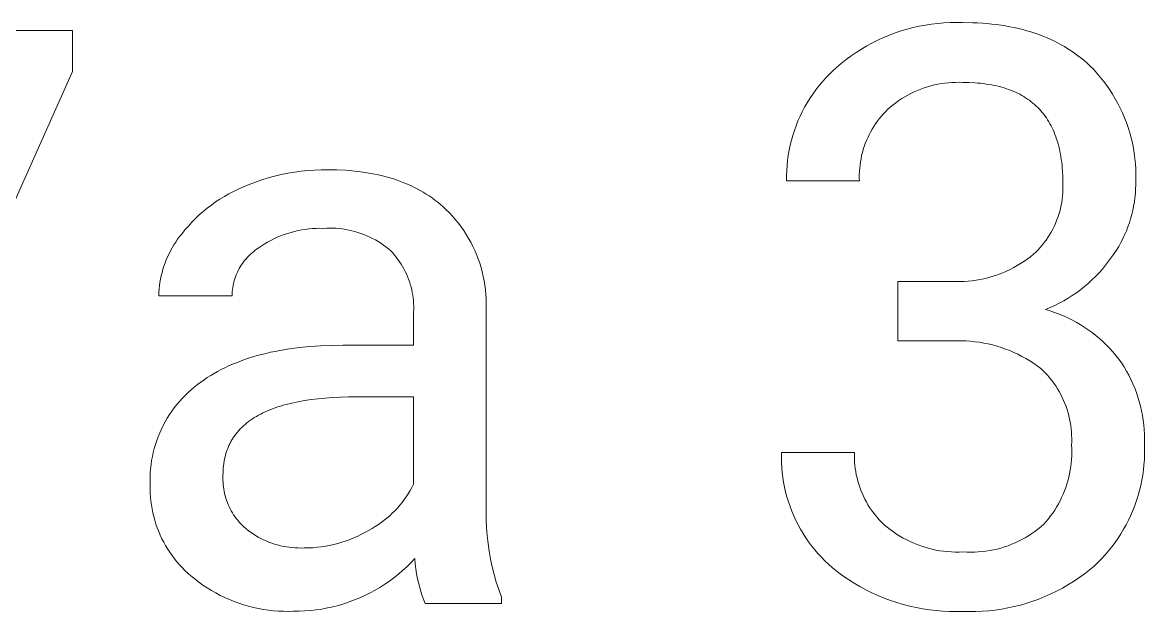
# Model space of a CAD drawing. Header units: millimetres. Extents: x 0 to 4468, y 0 to 3122.
# Drawn here: x 3385.7 to 3468.7, y 352.5 to 396 of the extents above; entities that cross this region are included whole.
import ezdxf

# ---------------------------------------------------------------- set-up
doc = ezdxf.new("R2010")
doc.units = ezdxf.units.MM
doc.header["$MEASUREMENT"] = 0
doc.layers.add('Domyślny', color=7, linetype='Continuous', true_color=0x000000)

msp = doc.modelspace()

# ---------------------------------------------------------------- linework, layer by layer
at = {"layer": 'Domyślny', "color": 18, "lineweight": 15, "true_color": 0x000000}
for p, q in [((3451.564, 395.621), (3452.014, 395.722)), ((3452.014, 395.722), (3452.467, 395.807)), ((3452.467, 395.807), (3452.923, 395.877)), ((3452.923, 395.877), (3453.381, 395.931)), ((3453.381, 395.931), (3453.84, 395.969)), ((3453.84, 395.969), (3454.301, 395.991)), ((3454.301, 395.991), (3454.762, 395.997)), ((3454.762, 395.997), (3455.223, 395.987)), ((3455.223, 395.987), (3455.963, 395.975)), ((3455.963, 395.975), (3456.326, 395.959)), ((3456.326, 395.959), (3456.683, 395.938)), ((3456.683, 395.938), (3457.035, 395.91)), ((3457.035, 395.91), (3457.382, 395.877)), ((3457.382, 395.877), (3457.724, 395.837)), ((3457.724, 395.837), (3458.06, 395.791)), ((3458.06, 395.791), (3458.392, 395.739)), ((3458.392, 395.739), (3458.719, 395.68)), ((3360.805, 395.405), (3389.403, 395.405)), ((3389.403, 395.405), (3389.403, 392.385)), ((3448.962, 394.696), (3449.381, 394.887)), ((3449.381, 394.887), (3449.807, 395.064)), ((3449.807, 395.064), (3450.239, 395.226)), ((3450.239, 395.226), (3450.676, 395.373)), ((3450.676, 395.373), (3451.118, 395.505)), ((3451.118, 395.505), (3451.564, 395.621)), ((3458.719, 395.68), (3459.04, 395.616)), ((3459.04, 395.616), (3459.356, 395.545)), ((3459.356, 395.545), (3459.667, 395.468)), ((3459.667, 395.468), (3459.973, 395.385)), ((3459.973, 395.385), (3460.274, 395.296)), ((3460.274, 395.296), (3460.57, 395.2)), ((3460.57, 395.2), (3460.861, 395.098)), ((3460.861, 395.098), (3461.147, 394.99)), ((3461.147, 394.99), (3461.427, 394.876)), ((3447.747, 394.036), (3448.144, 394.27)), ((3448.144, 394.27), (3448.549, 394.49)), ((3448.549, 394.49), (3448.962, 394.696)), ((3461.427, 394.876), (3461.703, 394.755)), ((3461.703, 394.755), (3461.973, 394.629)), ((3461.973, 394.629), (3462.238, 394.496)), ((3462.238, 394.496), (3462.498, 394.356)), ((3462.498, 394.356), (3462.754, 394.21)), ((3462.754, 394.21), (3463.004, 394.058)), ((3463.004, 394.058), (3463.248, 393.9)), ((3446.245, 392.968), (3446.606, 393.254)), ((3446.606, 393.254), (3446.977, 393.528)), ((3446.977, 393.528), (3447.358, 393.788)), ((3447.358, 393.788), (3447.747, 394.036)), ((3463.248, 393.9), (3463.488, 393.736)), ((3463.488, 393.736), (3463.723, 393.565)), ((3463.723, 393.565), (3463.953, 393.387)), ((3463.953, 393.387), (3464.178, 393.204)), ((3445.344, 392.152), (3445.614, 392.415)), ((3445.614, 392.415), (3445.894, 392.669)), ((3445.894, 392.669), (3446.245, 392.968)), ((3464.178, 393.204), (3464.397, 393.014)), ((3464.397, 393.014), (3464.612, 392.818)), ((3464.612, 392.818), (3464.884, 392.54)), ((3464.884, 392.54), (3465.147, 392.253)), ((3389.403, 392.385), (3371.875, 353.088)), ((3444.59, 391.308), (3444.831, 391.598)), ((3444.831, 391.598), (3445.083, 391.879)), ((3445.083, 391.879), (3445.344, 392.152)), ((3454.697, 391.575), (3454.434, 391.566)), ((3454.96, 391.576), (3454.697, 391.575)), ((3455.223, 391.568), (3454.96, 391.576)), ((3455.679, 391.561), (3455.223, 391.568)), ((3465.147, 392.253), (3465.401, 391.957)), ((3465.401, 391.957), (3465.644, 391.653)), ((3465.644, 391.653), (3465.876, 391.341)), ((3444.138, 390.703), (3444.358, 391.01)), ((3444.358, 391.01), (3444.59, 391.308)), ((3451.403, 390.762), (3451.17, 390.64)), ((3451.64, 390.876), (3451.403, 390.762)), ((3451.881, 390.981), (3451.64, 390.876)), ((3452.126, 391.079), (3451.881, 390.981)), ((3452.373, 391.168), (3452.126, 391.079)), ((3452.624, 391.248), (3452.373, 391.168)), ((3452.877, 391.32), (3452.624, 391.248)), ((3453.132, 391.383), (3452.877, 391.32)), ((3453.39, 391.437), (3453.132, 391.383)), ((3453.649, 391.483), (3453.39, 391.437)), ((3453.91, 391.519), (3453.649, 391.483)), ((3454.171, 391.547), (3453.91, 391.519)), ((3454.434, 391.566), (3454.171, 391.547)), ((3456.12, 391.539), (3455.679, 391.561)), ((3456.336, 391.523), (3456.12, 391.539)), ((3456.547, 391.503), (3456.336, 391.523)), ((3456.755, 391.479), (3456.547, 391.503)), ((3456.96, 391.452), (3456.755, 391.479)), ((3457.16, 391.421), (3456.96, 391.452)), ((3457.358, 391.387), (3457.16, 391.421)), ((3457.551, 391.349), (3457.358, 391.387)), ((3457.741, 391.307), (3457.551, 391.349)), ((3457.927, 391.262), (3457.741, 391.307)), ((3458.11, 391.213), (3457.927, 391.262)), ((3458.289, 391.16), (3458.11, 391.213)), ((3458.465, 391.104), (3458.289, 391.16)), ((3458.637, 391.044), (3458.465, 391.104)), ((3458.805, 390.981), (3458.637, 391.044)), ((3458.969, 390.914), (3458.805, 390.981)), ((3459.131, 390.843), (3458.969, 390.914)), ((3459.288, 390.769), (3459.131, 390.843)), ((3459.442, 390.691), (3459.288, 390.769)), ((3465.876, 391.341), (3466.098, 391.021)), ((3466.098, 391.021), (3466.309, 390.693)), ((3443.541, 389.742), (3443.729, 390.069)), ((3443.729, 390.069), (3443.928, 390.39)), ((3443.928, 390.39), (3444.138, 390.703)), ((3450.074, 389.915), (3449.871, 389.748)), ((3450.283, 390.074), (3450.074, 389.915)), ((3450.497, 390.227), (3450.283, 390.074)), ((3450.717, 390.372), (3450.497, 390.227)), ((3450.941, 390.51), (3450.717, 390.372)), ((3451.17, 390.64), (3450.941, 390.51)), ((3459.592, 390.609), (3459.442, 390.691)), ((3459.738, 390.524), (3459.592, 390.609)), ((3459.881, 390.435), (3459.738, 390.524)), ((3460.021, 390.343), (3459.881, 390.435)), ((3460.156, 390.247), (3460.021, 390.343)), ((3460.288, 390.147), (3460.156, 390.247)), ((3460.417, 390.044), (3460.288, 390.147)), ((3460.542, 389.937), (3460.417, 390.044)), ((3460.663, 389.826), (3460.542, 389.937)), ((3466.309, 390.693), (3466.509, 390.359)), ((3466.509, 390.359), (3466.697, 390.018)), ((3466.697, 390.018), (3466.873, 389.672)), ((3443.201, 389.068), (3443.365, 389.408)), ((3443.365, 389.408), (3443.541, 389.742)), ((3449.349, 389.237), (3449.196, 389.061)), ((3449.508, 389.408), (3449.349, 389.237)), ((3449.673, 389.574), (3449.508, 389.408)), ((3449.871, 389.748), (3449.673, 389.574)), ((3460.78, 389.712), (3460.663, 389.826)), ((3460.894, 389.594), (3460.78, 389.712)), ((3461.005, 389.472), (3460.894, 389.594)), ((3461.111, 389.347), (3461.005, 389.472)), ((3461.215, 389.218), (3461.111, 389.347)), ((3461.314, 389.085), (3461.215, 389.218)), ((3461.41, 388.949), (3461.314, 389.085)), ((3466.873, 389.672), (3467.038, 389.319)), ((3467.038, 389.319), (3467.191, 388.961)), ((3442.78, 388.017), (3442.908, 388.372)), ((3442.908, 388.372), (3443.049, 388.723)), ((3443.049, 388.723), (3443.201, 389.068)), ((3448.647, 388.307), (3448.525, 388.108)), ((3448.774, 388.502), (3448.647, 388.307)), ((3448.909, 388.693), (3448.774, 388.502)), ((3449.05, 388.88), (3448.909, 388.693)), ((3449.196, 389.061), (3449.05, 388.88)), ((3461.502, 388.809), (3461.41, 388.949)), ((3461.591, 388.666), (3461.502, 388.809)), ((3461.676, 388.519), (3461.591, 388.666)), ((3461.757, 388.368), (3461.676, 388.519)), ((3461.835, 388.214), (3461.757, 388.368)), ((3467.191, 388.961), (3467.331, 388.598)), ((3467.331, 388.598), (3467.459, 388.23)), ((3442.562, 387.295), (3442.665, 387.658)), ((3442.665, 387.658), (3442.78, 388.017)), ((3448.203, 387.486), (3448.11, 387.272)), ((3448.304, 387.697), (3448.203, 387.486)), ((3448.411, 387.904), (3448.304, 387.697)), ((3448.525, 388.108), (3448.411, 387.904)), ((3461.909, 388.056), (3461.835, 388.214)), ((3461.98, 387.894), (3461.909, 388.056)), ((3462.047, 387.729), (3461.98, 387.894)), ((3462.11, 387.56), (3462.047, 387.729)), ((3462.17, 387.387), (3462.11, 387.56)), ((3467.459, 388.23), (3467.575, 387.858)), ((3467.575, 387.858), (3467.678, 387.483)), ((3467.678, 387.483), (3467.768, 387.104)), ((3442.394, 386.559), (3442.472, 386.928)), ((3442.472, 386.928), (3442.562, 387.295)), ((3447.875, 386.613), (3447.811, 386.388)), ((3447.946, 386.835), (3447.875, 386.613)), ((3448.024, 387.055), (3447.946, 386.835)), ((3448.11, 387.272), (3448.024, 387.055)), ((3462.226, 387.211), (3462.17, 387.387)), ((3462.278, 387.031), (3462.226, 387.211)), ((3462.327, 386.847), (3462.278, 387.031)), ((3462.372, 386.66), (3462.327, 386.847)), ((3462.414, 386.469), (3462.372, 386.66)), ((3467.768, 387.104), (3467.845, 386.722)), ((3467.845, 386.722), (3467.909, 386.338)), ((3442.24, 385.438), (3442.278, 385.813)), ((3442.278, 385.813), (3442.33, 386.187)), ((3442.33, 386.187), (3442.394, 386.559)), ((3447.708, 385.933), (3447.667, 385.703)), ((3447.756, 386.161), (3447.708, 385.933)), ((3447.811, 386.388), (3447.756, 386.161)), ((3462.452, 386.275), (3462.414, 386.469)), ((3462.486, 386.076), (3462.452, 386.275)), ((3462.517, 385.875), (3462.486, 386.076)), ((3462.544, 385.669), (3462.517, 385.875)), ((3467.909, 386.338), (3467.96, 385.952)), ((3467.96, 385.952), (3467.999, 385.565)), ((3405.327, 384.861), (3405.816, 384.944)), ((3405.816, 384.944), (3406.308, 385.012)), ((3406.308, 385.012), (3406.802, 385.063)), ((3406.802, 385.063), (3407.298, 385.098)), ((3407.298, 385.098), (3407.794, 385.118)), ((3407.794, 385.118), (3408.291, 385.121)), ((3408.291, 385.121), (3408.962, 385.11)), ((3408.962, 385.11), (3409.615, 385.078)), ((3409.615, 385.078), (3409.935, 385.054)), ((3409.935, 385.054), (3410.249, 385.025)), ((3410.249, 385.025), (3410.56, 384.99)), ((3410.56, 384.99), (3410.865, 384.95)), ((3410.865, 384.95), (3411.166, 384.905)), ((3442.203, 384.684), (3442.215, 385.061)), ((3442.215, 385.061), (3442.24, 385.438)), ((3447.593, 385.007), (3447.584, 384.773)), ((3447.61, 385.24), (3447.593, 385.007)), ((3447.635, 385.472), (3447.61, 385.24)), ((3447.667, 385.703), (3447.635, 385.472)), ((3462.568, 385.46), (3462.544, 385.669)), ((3462.588, 385.247), (3462.568, 385.46)), ((3462.604, 385.031), (3462.588, 385.247)), ((3462.626, 384.587), (3462.604, 385.031)), ((3467.999, 385.565), (3468.023, 385.177)), ((3468.023, 385.177), (3468.035, 384.787)), ((3402.47, 384.032), (3402.934, 384.209)), ((3402.934, 384.209), (3403.403, 384.37)), ((3403.403, 384.37), (3403.878, 384.517)), ((3403.878, 384.517), (3404.357, 384.647)), ((3404.357, 384.647), (3404.84, 384.762)), ((3404.84, 384.762), (3405.327, 384.861)), ((3411.166, 384.905), (3411.463, 384.855)), ((3411.463, 384.855), (3411.754, 384.799)), ((3411.754, 384.799), (3412.041, 384.738)), ((3412.041, 384.738), (3412.324, 384.671)), ((3412.324, 384.671), (3412.602, 384.599)), ((3412.602, 384.599), (3412.875, 384.522)), ((3412.875, 384.522), (3413.143, 384.44)), ((3413.143, 384.44), (3413.407, 384.352)), ((3413.407, 384.352), (3413.666, 384.259)), ((3413.666, 384.259), (3413.92, 384.161)), ((3413.92, 384.161), (3414.17, 384.057)), ((3442.204, 384.307), (3442.203, 384.684)), ((3447.59, 384.307), (3442.204, 384.307)), ((3447.584, 384.773), (3447.583, 384.54)), ((3447.583, 384.54), (3447.59, 384.307)), ((3462.633, 384.128), (3462.626, 384.587)), ((3462.639, 383.893), (3462.633, 384.128)), ((3468.034, 384.398), (3468.019, 384.009)), ((3468.035, 384.787), (3468.034, 384.398)), ((3400.639, 383.152), (3400.973, 383.342)), ((3400.973, 383.342), (3401.313, 383.52)), ((3401.313, 383.52), (3401.66, 383.686)), ((3401.66, 383.686), (3402.011, 383.841)), ((3402.011, 383.841), (3402.47, 384.032)), ((3414.17, 384.057), (3414.415, 383.948)), ((3414.415, 383.948), (3414.655, 383.834)), ((3414.655, 383.834), (3414.891, 383.714)), ((3414.891, 383.714), (3415.122, 383.589)), ((3415.122, 383.589), (3415.349, 383.459)), ((3415.349, 383.459), (3415.57, 383.323)), ((3415.57, 383.323), (3415.787, 383.182)), ((3462.608, 383.19), (3462.627, 383.424)), ((3462.627, 383.424), (3462.637, 383.659)), ((3462.637, 383.659), (3462.639, 383.893)), ((3467.991, 383.374), (3467.96, 383.057)), ((3468.01, 383.691), (3467.991, 383.374)), ((3468.019, 384.009), (3468.01, 383.691)), ((3399.374, 382.282), (3399.679, 382.516)), ((3399.679, 382.516), (3399.992, 382.739)), ((3399.992, 382.739), (3400.312, 382.951)), ((3400.312, 382.951), (3400.639, 383.152)), ((3415.787, 383.182), (3415.999, 383.036)), ((3415.999, 383.036), (3416.207, 382.884)), ((3416.207, 382.884), (3416.41, 382.727)), ((3416.41, 382.727), (3416.608, 382.565)), ((3416.608, 382.565), (3416.801, 382.398)), ((3462.453, 382.265), (3462.504, 382.494)), ((3462.504, 382.494), (3462.547, 382.725)), ((3462.547, 382.725), (3462.582, 382.957)), ((3462.582, 382.957), (3462.608, 383.19)), ((3467.918, 382.742), (3467.865, 382.428)), ((3467.96, 383.057), (3467.918, 382.742)), ((3398.51, 381.52), (3398.789, 381.784)), ((3398.789, 381.784), (3399.077, 382.038)), ((3399.077, 382.038), (3399.374, 382.282)), ((3416.801, 382.398), (3417.046, 382.168)), ((3417.046, 382.168), (3417.283, 381.93)), ((3417.283, 381.93), (3417.511, 381.683)), ((3417.511, 381.683), (3417.731, 381.429)), ((3462.254, 381.59), (3462.328, 381.813)), ((3462.328, 381.813), (3462.395, 382.038)), ((3462.395, 382.038), (3462.453, 382.265)), ((3467.727, 381.807), (3467.642, 381.501)), ((3467.802, 382.117), (3467.727, 381.807)), ((3467.865, 382.428), (3467.802, 382.117)), ((3397.729, 380.674), (3397.979, 380.965)), ((3397.979, 380.965), (3398.24, 381.247)), ((3398.24, 381.247), (3398.51, 381.52)), ((3407.437, 380.79), (3407.167, 380.775)), ((3407.708, 380.795), (3407.437, 380.79)), ((3407.978, 380.791), (3407.708, 380.795)), ((3408.212, 380.804), (3407.978, 380.791)), ((3408.446, 380.809), (3408.212, 380.804)), ((3408.68, 380.806), (3408.446, 380.809)), ((3408.913, 380.795), (3408.68, 380.806)), ((3409.146, 380.776), (3408.913, 380.795)), ((3417.731, 381.429), (3417.942, 381.168)), ((3417.942, 381.168), (3418.144, 380.9)), ((3418.144, 380.9), (3418.336, 380.625)), ((3461.88, 380.73), (3461.985, 380.94)), ((3461.985, 380.94), (3462.082, 381.153)), ((3462.082, 381.153), (3462.172, 381.37)), ((3462.172, 381.37), (3462.254, 381.59)), ((3467.441, 380.898), (3467.324, 380.602)), ((3467.547, 381.198), (3467.441, 380.898)), ((3467.642, 381.501), (3467.547, 381.198)), ((3397.044, 379.779), (3397.186, 379.982)), ((3397.186, 379.982), (3397.334, 380.181)), ((3397.334, 380.181), (3397.488, 380.374)), ((3397.488, 380.374), (3397.729, 380.674)), ((3404.306, 380.018), (3404.065, 379.897)), ((3404.552, 380.131), (3404.306, 380.018)), ((3404.802, 380.235), (3404.552, 380.131)), ((3405.055, 380.331), (3404.802, 380.235)), ((3405.311, 380.418), (3405.055, 380.331)), ((3405.57, 380.496), (3405.311, 380.418)), ((3405.832, 380.565), (3405.57, 380.496)), ((3406.096, 380.625), (3405.832, 380.565)), ((3406.361, 380.677), (3406.096, 380.625)), ((3406.629, 380.719), (3406.361, 380.677)), ((3406.897, 380.751), (3406.629, 380.719)), ((3407.167, 380.775), (3406.897, 380.751)), ((3409.379, 380.748), (3409.146, 380.776)), ((3409.61, 380.713), (3409.379, 380.748)), ((3409.84, 380.67), (3409.61, 380.713)), ((3410.068, 380.619), (3409.84, 380.67)), ((3410.295, 380.56), (3410.068, 380.619)), ((3410.519, 380.493), (3410.295, 380.56)), ((3410.741, 380.419), (3410.519, 380.493)), ((3410.96, 380.337), (3410.741, 380.419)), ((3411.176, 380.247), (3410.96, 380.337)), ((3411.389, 380.151), (3411.176, 380.247)), ((3411.599, 380.046), (3411.389, 380.151)), ((3411.805, 379.935), (3411.599, 380.046)), ((3418.336, 380.625), (3418.519, 380.343)), ((3418.519, 380.343), (3418.692, 380.055)), ((3418.692, 380.055), (3418.855, 379.762)), ((3461.391, 379.93), (3461.523, 380.123)), ((3461.523, 380.123), (3461.649, 380.321)), ((3461.649, 380.321), (3461.768, 380.523)), ((3461.768, 380.523), (3461.88, 380.73)), ((3467.061, 380.023), (3466.915, 379.741)), ((3467.198, 380.31), (3467.061, 380.023)), ((3467.324, 380.602), (3467.198, 380.31)), ((3396.549, 378.922), (3396.662, 379.143)), ((3396.662, 379.143), (3396.783, 379.359)), ((3396.783, 379.359), (3396.91, 379.571)), ((3396.91, 379.571), (3397.044, 379.779)), ((3402.899, 379.16), (3402.782, 379.068)), ((3403.019, 379.249), (3402.899, 379.16)), ((3403.142, 379.332), (3403.019, 379.249)), ((3403.365, 379.485), (3403.142, 379.332)), ((3403.594, 379.631), (3403.365, 379.485)), ((3403.827, 379.768), (3403.594, 379.631)), ((3404.065, 379.897), (3403.827, 379.768)), ((3412.006, 379.817), (3411.805, 379.935)), ((3412.204, 379.691), (3412.006, 379.817)), ((3412.397, 379.559), (3412.204, 379.691)), ((3412.586, 379.421), (3412.397, 379.559)), ((3412.769, 379.275), (3412.586, 379.421)), ((3412.948, 379.124), (3412.769, 379.275)), ((3413.088, 378.974), (3412.948, 379.124)), ((3418.855, 379.762), (3419.008, 379.463)), ((3419.008, 379.463), (3419.151, 379.159)), ((3419.151, 379.159), (3419.283, 378.85)), ((3460.63, 379.037), (3460.795, 379.205)), ((3460.795, 379.205), (3460.953, 379.378)), ((3460.953, 379.378), (3461.105, 379.557)), ((3461.105, 379.557), (3461.251, 379.741)), ((3461.251, 379.741), (3461.391, 379.93)), ((3466.593, 379.192), (3466.418, 378.927)), ((3466.759, 379.464), (3466.593, 379.192)), ((3466.915, 379.741), (3466.759, 379.464)), ((3396.256, 378.241), (3396.346, 378.471)), ((3396.346, 378.471), (3396.444, 378.698)), ((3396.444, 378.698), (3396.549, 378.922)), ((3402.063, 378.317), (3401.976, 378.196)), ((3402.154, 378.434), (3402.063, 378.317)), ((3402.249, 378.549), (3402.154, 378.434)), ((3402.349, 378.66), (3402.249, 378.549)), ((3402.452, 378.768), (3402.349, 378.66)), ((3402.558, 378.872), (3402.452, 378.768)), ((3402.669, 378.972), (3402.558, 378.872)), ((3402.782, 379.068), (3402.669, 378.972)), ((3413.223, 378.819), (3413.088, 378.974)), ((3413.353, 378.659), (3413.223, 378.819)), ((3413.477, 378.495), (3413.353, 378.659)), ((3413.595, 378.327), (3413.477, 378.495)), ((3413.708, 378.155), (3413.595, 378.327)), ((3419.283, 378.85), (3419.404, 378.537)), ((3419.404, 378.537), (3419.515, 378.219)), ((3459.507, 378.189), (3459.754, 378.349)), ((3459.754, 378.349), (3459.995, 378.516)), ((3459.995, 378.516), (3460.231, 378.692)), ((3460.231, 378.692), (3460.46, 378.876)), ((3460.46, 378.876), (3460.63, 379.037)), ((3466.016, 378.366), (3465.788, 378.073)), ((3466.234, 378.667), (3466.016, 378.366)), ((3466.418, 378.927), (3466.234, 378.667)), ((3395.973, 377.292), (3396.032, 377.533)), ((3396.032, 377.533), (3396.099, 377.771)), ((3396.099, 377.771), (3396.173, 378.007)), ((3396.173, 378.007), (3396.256, 378.241)), ((3401.605, 377.551), (3401.545, 377.414)), ((3401.67, 377.685), (3401.605, 377.551)), ((3401.74, 377.816), (3401.67, 377.685)), ((3401.814, 377.946), (3401.74, 377.816)), ((3401.893, 378.072), (3401.814, 377.946)), ((3401.976, 378.196), (3401.893, 378.072)), ((3413.814, 377.979), (3413.708, 378.155)), ((3413.915, 377.8), (3413.814, 377.979)), ((3414.01, 377.618), (3413.915, 377.8)), ((3414.098, 377.432), (3414.01, 377.618)), ((3419.515, 378.219), (3419.614, 377.899)), ((3419.614, 377.899), (3419.702, 377.575)), ((3419.702, 377.575), (3419.78, 377.248)), ((3457.926, 377.412), (3458.2, 377.52)), ((3458.2, 377.52), (3458.47, 377.636)), ((3458.47, 377.636), (3458.736, 377.761)), ((3458.736, 377.761), (3458.997, 377.895)), ((3458.997, 377.895), (3459.255, 378.038)), ((3459.255, 378.038), (3459.507, 378.189)), ((3465.303, 377.51), (3465.046, 377.241)), ((3465.551, 377.787), (3465.303, 377.51)), ((3465.788, 378.073), (3465.551, 377.787)), ((3395.846, 376.561), (3395.88, 376.806)), ((3395.88, 376.806), (3395.922, 377.05)), ((3395.922, 377.05), (3395.973, 377.292)), ((3401.316, 376.707), (3401.285, 376.561)), ((3401.352, 376.851), (3401.316, 376.707)), ((3401.393, 376.994), (3401.352, 376.851)), ((3401.439, 377.136), (3401.393, 376.994)), ((3401.49, 377.276), (3401.439, 377.136)), ((3401.545, 377.414), (3401.49, 377.276)), ((3414.18, 377.243), (3414.098, 377.432)), ((3414.255, 377.052), (3414.18, 377.243)), ((3414.324, 376.858), (3414.255, 377.052)), ((3414.386, 376.662), (3414.324, 376.858)), ((3414.441, 376.464), (3414.386, 376.662)), ((3419.78, 377.248), (3419.845, 376.919)), ((3419.845, 376.919), (3419.9, 376.587)), ((3450.432, 376.867), (3454.464, 376.867)), ((3450.432, 372.478), (3450.432, 376.867)), ((3454.464, 376.867), (3454.758, 376.859)), ((3454.758, 376.859), (3455.052, 376.861)), ((3455.052, 376.861), (3455.346, 376.872)), ((3455.346, 376.872), (3455.639, 376.894)), ((3455.639, 376.894), (3455.931, 376.925)), ((3455.931, 376.925), (3456.222, 376.966)), ((3456.222, 376.966), (3456.512, 377.016)), ((3456.512, 377.016), (3456.8, 377.076)), ((3456.8, 377.076), (3457.085, 377.146)), ((3457.085, 377.146), (3457.369, 377.226)), ((3457.369, 377.226), (3457.649, 377.314)), ((3457.649, 377.314), (3457.926, 377.412)), ((3464.506, 376.731), (3464.223, 376.491)), ((3464.78, 376.982), (3464.506, 376.731)), ((3465.046, 377.241), (3464.78, 376.982)), ((3395.792, 375.821), (3395.802, 376.068)), ((3401.208, 375.821), (3395.792, 375.821)), ((3395.802, 376.068), (3395.819, 376.315)), ((3395.819, 376.315), (3395.846, 376.561)), ((3401.213, 375.97), (3401.208, 375.821)), ((3401.224, 376.118), (3401.213, 375.97)), ((3401.239, 376.267), (3401.224, 376.118)), ((3401.26, 376.414), (3401.239, 376.267)), ((3401.285, 376.561), (3401.26, 376.414)), ((3414.49, 376.264), (3414.441, 376.464)), ((3414.531, 376.063), (3414.49, 376.264)), ((3414.566, 375.86), (3414.531, 376.063)), ((3414.594, 375.657), (3414.566, 375.86)), ((3419.9, 376.587), (3419.943, 376.254)), ((3419.943, 376.254), (3419.975, 375.92)), ((3419.975, 375.92), (3419.995, 375.585)), ((3463.326, 375.829), (3463.013, 375.629)), ((3463.633, 376.039), (3463.326, 375.829)), ((3463.932, 376.26), (3463.633, 376.039)), ((3464.223, 376.491), (3463.932, 376.26)), ((3414.615, 375.452), (3414.594, 375.657)), ((3414.629, 375.247), (3414.615, 375.452)), ((3414.636, 375.042), (3414.629, 375.247)), ((3414.636, 374.836), (3414.636, 375.042)), ((3419.995, 375.585), (3420.004, 375.249)), ((3420.004, 375.249), (3420.001, 374.913)), ((3462.034, 375.097), (3461.696, 374.942)), ((3462.366, 375.263), (3462.034, 375.097)), ((3462.693, 375.44), (3462.366, 375.263)), ((3463.013, 375.629), (3462.693, 375.44)), ((3414.629, 374.631), (3414.636, 374.836)), ((3414.629, 372.161), (3414.629, 374.631)), ((3420.001, 374.913), (3420.001, 360.451)), ((3461.696, 374.942), (3461.353, 374.799)), ((3461.353, 374.799), (3461.689, 374.699)), ((3461.689, 374.699), (3462.021, 374.588)), ((3462.021, 374.588), (3462.349, 374.466)), ((3462.349, 374.466), (3462.673, 374.333)), ((3462.673, 374.333), (3462.992, 374.189)), ((3462.992, 374.189), (3463.306, 374.034)), ((3463.306, 374.034), (3463.614, 373.868)), ((3463.614, 373.868), (3463.917, 373.692)), ((3463.917, 373.692), (3464.213, 373.506)), ((3464.213, 373.506), (3464.503, 373.31)), ((3454.797, 372.489), (3454.464, 372.478)), ((3455.131, 372.49), (3454.797, 372.489)), ((3455.464, 372.479), (3455.131, 372.49)), ((3464.503, 373.31), (3464.787, 373.105)), ((3464.787, 373.105), (3465.063, 372.889)), ((3465.063, 372.889), (3465.331, 372.665)), ((3465.331, 372.665), (3465.592, 372.431)), ((3404.061, 371.639), (3404.404, 371.711)), ((3404.404, 371.711), (3404.753, 371.778)), ((3404.753, 371.778), (3405.468, 371.895)), ((3405.468, 371.895), (3406.206, 371.99)), ((3406.206, 371.99), (3406.968, 372.065)), ((3406.968, 372.065), (3407.753, 372.118)), ((3407.753, 372.118), (3408.561, 372.15)), ((3408.561, 372.15), (3409.392, 372.161)), ((3409.392, 372.161), (3414.629, 372.161)), ((3454.464, 372.478), (3450.432, 372.478)), ((3455.797, 372.457), (3455.464, 372.479)), ((3456.128, 372.424), (3455.797, 372.457)), ((3456.459, 372.38), (3456.128, 372.424)), ((3456.788, 372.324), (3456.459, 372.38)), ((3457.114, 372.258), (3456.788, 372.324)), ((3457.439, 372.18), (3457.114, 372.258)), ((3457.76, 372.092), (3457.439, 372.18)), ((3458.079, 371.993), (3457.76, 372.092)), ((3458.393, 371.883), (3458.079, 371.993)), ((3458.704, 371.763), (3458.393, 371.883)), ((3459.011, 371.632), (3458.704, 371.763)), ((3465.592, 372.431), (3465.845, 372.189)), ((3465.845, 372.189), (3466.089, 371.938)), ((3466.089, 371.938), (3466.325, 371.679)), ((3466.325, 371.679), (3466.552, 371.413)), ((3401.241, 370.754), (3401.531, 370.874)), ((3401.531, 370.874), (3401.826, 370.988)), ((3401.826, 370.988), (3402.128, 371.097)), ((3402.128, 371.097), (3402.435, 371.201)), ((3402.435, 371.201), (3402.749, 371.299)), ((3402.749, 371.299), (3403.068, 371.392)), ((3403.068, 371.392), (3403.393, 371.48)), ((3403.393, 371.48), (3403.724, 371.562)), ((3403.724, 371.562), (3404.061, 371.639)), ((3459.313, 371.491), (3459.011, 371.632)), ((3459.61, 371.34), (3459.313, 371.491)), ((3459.902, 371.179), (3459.61, 371.34)), ((3460.189, 371.008), (3459.902, 371.179)), ((3460.469, 370.828), (3460.189, 371.008)), ((3460.743, 370.638), (3460.469, 370.828)), ((3466.552, 371.413), (3466.769, 371.138)), ((3466.769, 371.138), (3466.968, 370.85)), ((3466.968, 370.85), (3467.156, 370.555)), ((3399.628, 369.924), (3399.882, 370.076)), ((3399.882, 370.076), (3400.141, 370.222)), ((3400.141, 370.222), (3400.407, 370.363)), ((3400.407, 370.363), (3400.679, 370.499)), ((3400.679, 370.499), (3400.957, 370.629)), ((3400.957, 370.629), (3401.241, 370.754)), ((3461.011, 370.439), (3460.743, 370.638)), ((3461.186, 370.272), (3461.011, 370.439)), ((3461.355, 370.099), (3461.186, 370.272)), ((3461.518, 369.92), (3461.355, 370.099)), ((3467.156, 370.555), (3467.334, 370.254)), ((3467.334, 370.254), (3467.501, 369.947)), ((3398.415, 369.069), (3398.655, 369.258)), ((3398.655, 369.258), (3398.902, 369.438)), ((3398.902, 369.438), (3399.138, 369.605)), ((3399.138, 369.605), (3399.38, 369.767)), ((3399.38, 369.767), (3399.628, 369.924)), ((3461.675, 369.735), (3461.518, 369.92)), ((3461.826, 369.546), (3461.675, 369.735)), ((3461.97, 369.351), (3461.826, 369.546)), ((3462.107, 369.152), (3461.97, 369.351)), ((3467.501, 369.947), (3467.658, 369.635)), ((3467.658, 369.635), (3467.805, 369.317)), ((3467.805, 369.317), (3467.94, 368.994)), ((3397.524, 368.236), (3397.736, 368.455)), ((3397.736, 368.455), (3397.955, 368.668)), ((3397.955, 368.668), (3398.182, 368.872)), ((3398.182, 368.872), (3398.415, 369.069)), ((3409.81, 368.346), (3409.221, 368.329)), ((3410.418, 368.352), (3409.81, 368.346)), ((3414.629, 368.352), (3410.418, 368.352)), ((3414.629, 361.894), (3414.629, 368.352)), ((3462.237, 368.948), (3462.107, 369.152)), ((3462.36, 368.739), (3462.237, 368.948)), ((3462.476, 368.527), (3462.36, 368.739)), ((3462.585, 368.31), (3462.476, 368.527)), ((3467.94, 368.994), (3468.064, 368.667)), ((3468.064, 368.667), (3468.176, 368.336)), ((3396.755, 367.288), (3396.935, 367.534)), ((3396.935, 367.534), (3397.123, 367.775)), ((3397.123, 367.775), (3397.319, 368.009)), ((3397.319, 368.009), (3397.524, 368.236)), ((3404.396, 367.54), (3404.205, 367.471)), ((3404.591, 367.606), (3404.396, 367.54)), ((3404.791, 367.67), (3404.591, 367.606)), ((3404.996, 367.73), (3404.791, 367.67)), ((3405.206, 367.788), (3404.996, 367.73)), ((3405.64, 367.895), (3405.206, 367.788)), ((3406.094, 367.991), (3405.64, 367.895)), ((3406.567, 368.076), (3406.094, 367.991)), ((3407.059, 368.149), (3406.567, 368.076)), ((3407.57, 368.211), (3407.059, 368.149)), ((3408.101, 368.261), (3407.57, 368.211)), ((3408.651, 368.301), (3408.101, 368.261)), ((3409.221, 368.329), (3408.651, 368.301)), ((3462.686, 368.091), (3462.585, 368.31)), ((3462.78, 367.867), (3462.686, 368.091)), ((3462.866, 367.641), (3462.78, 367.867)), ((3462.945, 367.412), (3462.866, 367.641)), ((3468.176, 368.336), (3468.278, 368.001)), ((3468.278, 368.001), (3468.367, 367.663)), ((3468.367, 367.663), (3468.445, 367.322)), ((3396.268, 366.512), (3396.421, 366.776)), ((3396.421, 366.776), (3396.584, 367.035)), ((3396.584, 367.035), (3396.755, 367.288)), ((3402.708, 366.722), (3402.565, 366.625)), ((3402.855, 366.816), (3402.708, 366.722)), ((3403.006, 366.908), (3402.855, 366.816)), ((3403.163, 366.997), (3403.006, 366.908)), ((3403.325, 367.083), (3403.163, 366.997)), ((3403.491, 367.166), (3403.325, 367.083)), ((3403.662, 367.247), (3403.491, 367.166)), ((3403.838, 367.324), (3403.662, 367.247)), ((3404.019, 367.399), (3403.838, 367.324)), ((3404.205, 367.471), (3404.019, 367.399)), ((3463.015, 367.18), (3462.945, 367.412)), ((3463.077, 366.946), (3463.015, 367.18)), ((3463.132, 366.711), (3463.077, 366.946)), ((3463.178, 366.473), (3463.132, 366.711)), ((3468.445, 367.322), (3468.512, 366.979)), ((3468.512, 366.979), (3468.566, 366.633)), ((3395.864, 365.691), (3395.989, 365.969)), ((3395.989, 365.969), (3396.124, 366.243)), ((3396.124, 366.243), (3396.268, 366.512)), ((3401.705, 365.863), (3401.601, 365.743)), ((3401.813, 365.98), (3401.705, 365.863)), ((3401.926, 366.095), (3401.813, 365.98)), ((3402.045, 366.207), (3401.926, 366.095)), ((3402.167, 366.315), (3402.045, 366.207)), ((3402.295, 366.421), (3402.167, 366.315)), ((3402.428, 366.524), (3402.295, 366.421)), ((3402.565, 366.625), (3402.428, 366.524)), ((3463.216, 366.234), (3463.178, 366.473)), ((3463.246, 365.994), (3463.216, 366.234)), ((3463.268, 365.753), (3463.246, 365.994)), ((3468.566, 366.633), (3468.609, 366.286)), ((3468.609, 366.286), (3468.639, 365.938)), ((3468.639, 365.938), (3468.658, 365.589)), ((3395.546, 364.832), (3395.642, 365.122)), ((3395.642, 365.122), (3395.748, 365.408)), ((3395.748, 365.408), (3395.864, 365.691)), ((3401.117, 365.032), (3401.08, 364.963)), ((3401.155, 365.1), (3401.117, 365.032)), ((3401.194, 365.167), (3401.155, 365.1)), ((3401.235, 365.234), (3401.194, 365.167)), ((3401.276, 365.3), (3401.235, 365.234)), ((3401.319, 365.366), (3401.276, 365.3)), ((3401.363, 365.43), (3401.319, 365.366)), ((3401.408, 365.494), (3401.363, 365.43)), ((3401.455, 365.558), (3401.408, 365.494)), ((3401.502, 365.62), (3401.455, 365.558)), ((3401.551, 365.682), (3401.502, 365.62)), ((3401.601, 365.743), (3401.551, 365.682)), ((3463.282, 365.511), (3463.268, 365.753)), ((3463.273, 364.785), (3463.284, 365.027)), ((3463.287, 365.269), (3463.282, 365.511)), ((3463.284, 365.027), (3463.287, 365.269)), ((3468.658, 365.589), (3468.664, 365.239)), ((3468.664, 365.239), (3468.659, 364.889)), ((3395.319, 363.945), (3395.385, 364.243)), ((3395.385, 364.243), (3395.46, 364.539)), ((3395.46, 364.539), (3395.546, 364.832)), ((3400.779, 364.234), (3400.733, 364.08)), ((3400.83, 364.386), (3400.779, 364.234)), ((3400.885, 364.534), (3400.83, 364.386)), ((3400.915, 364.607), (3400.885, 364.534)), ((3400.946, 364.68), (3400.915, 364.607)), ((3400.977, 364.752), (3400.946, 364.68)), ((3401.011, 364.823), (3400.977, 364.752)), ((3401.045, 364.893), (3401.011, 364.823)), ((3401.08, 364.963), (3401.045, 364.893)), ((3441.825, 363.879), (3441.832, 364.249)), ((3441.832, 364.249), (3447.233, 364.249)), ((3447.233, 364.249), (3447.226, 364.011)), ((3463.285, 364.52), (3463.273, 364.785)), ((3463.284, 363.989), (3463.289, 364.255)), ((3463.289, 364.255), (3463.285, 364.52)), ((3468.659, 364.889), (3468.671, 364.501)), ((3468.671, 364.501), (3468.67, 364.113)), ((3395.219, 363.343), (3395.264, 363.645)), ((3395.264, 363.645), (3395.319, 363.945)), ((3400.599, 363.434), (3400.577, 363.266)), ((3400.625, 363.6), (3400.599, 363.434)), ((3400.656, 363.763), (3400.625, 363.6)), ((3400.693, 363.923), (3400.656, 363.763)), ((3400.733, 364.08), (3400.693, 363.923)), ((3441.832, 363.509), (3441.825, 363.879)), ((3441.851, 363.14), (3441.832, 363.509)), ((3447.226, 364.011), (3447.228, 363.773)), ((3447.228, 363.773), (3447.239, 363.535)), ((3447.239, 363.535), (3447.257, 363.297)), ((3463.216, 363.197), (3463.247, 363.46)), ((3463.247, 363.46), (3463.27, 363.724)), ((3463.27, 363.724), (3463.284, 363.989)), ((3468.656, 363.726), (3468.629, 363.339)), ((3468.67, 364.113), (3468.656, 363.726)), ((3395.147, 362.43), (3395.161, 362.735)), ((3395.161, 362.735), (3395.185, 363.039)), ((3395.185, 363.039), (3395.219, 363.343)), ((3400.538, 362.563), (3400.533, 362.393)), ((3400.541, 362.743), (3400.538, 362.563)), ((3400.548, 362.92), (3400.541, 362.743)), ((3400.56, 363.095), (3400.548, 362.92)), ((3400.577, 363.266), (3400.56, 363.095)), ((3441.883, 362.771), (3441.851, 363.14)), ((3441.928, 362.404), (3441.883, 362.771)), ((3447.257, 363.297), (3447.284, 363.061)), ((3447.284, 363.061), (3447.318, 362.825)), ((3447.318, 362.825), (3447.361, 362.591)), ((3447.361, 362.591), (3447.412, 362.358)), ((3463.068, 362.415), (3463.126, 362.674)), ((3463.126, 362.674), (3463.175, 362.934)), ((3463.175, 362.934), (3463.216, 363.197)), ((3468.535, 362.568), (3468.469, 362.186)), ((3468.588, 362.953), (3468.535, 362.568)), ((3468.629, 363.339), (3468.588, 362.953)), ((3395.144, 362.125), (3395.147, 362.43)), ((3395.152, 361.819), (3395.144, 362.125)), ((3395.151, 361.528), (3395.152, 361.819)), ((3400.533, 362.393), (3400.533, 362.222)), ((3400.533, 362.222), (3400.54, 362.052)), ((3400.54, 362.052), (3400.552, 361.882)), ((3400.552, 361.882), (3400.571, 361.712)), ((3400.571, 361.712), (3400.595, 361.543)), ((3414.506, 361.657), (3414.629, 361.894)), ((3441.985, 362.038), (3441.928, 362.404)), ((3442.055, 361.675), (3441.985, 362.038)), ((3447.412, 362.358), (3447.471, 362.127)), ((3447.471, 362.127), (3447.538, 361.899)), ((3447.538, 361.899), (3447.613, 361.672)), ((3462.842, 361.652), (3462.926, 361.903)), ((3462.926, 361.903), (3463.001, 362.158)), ((3463.001, 362.158), (3463.068, 362.415)), ((3468.39, 361.806), (3468.298, 361.429)), ((3468.469, 362.186), (3468.39, 361.806)), ((3395.159, 361.237), (3395.151, 361.528)), ((3395.178, 360.946), (3395.159, 361.237)), ((3395.206, 360.657), (3395.178, 360.946)), ((3400.595, 361.543), (3400.625, 361.375)), ((3400.625, 361.375), (3400.661, 361.208)), ((3400.661, 361.208), (3400.702, 361.043)), ((3400.702, 361.043), (3400.75, 360.879)), ((3400.75, 360.879), (3400.803, 360.717)), ((3413.935, 360.758), (3414.089, 360.975)), ((3414.089, 360.975), (3414.236, 361.198)), ((3414.236, 361.198), (3414.375, 361.425)), ((3414.375, 361.425), (3414.506, 361.657)), ((3442.137, 361.314), (3442.055, 361.675)), ((3442.232, 360.957), (3442.137, 361.314)), ((3442.34, 360.603), (3442.232, 360.957)), ((3447.613, 361.672), (3447.696, 361.449)), ((3447.696, 361.449), (3447.786, 361.228)), ((3447.786, 361.228), (3447.884, 361.011)), ((3447.884, 361.011), (3447.989, 360.798)), ((3462.425, 360.677), (3462.541, 360.915)), ((3462.541, 360.915), (3462.65, 361.157)), ((3462.65, 361.157), (3462.75, 361.403)), ((3462.75, 361.403), (3462.842, 361.652)), ((3468.194, 361.056), (3468.077, 360.686)), ((3468.298, 361.429), (3468.194, 361.056)), ((3395.244, 360.368), (3395.206, 360.657)), ((3395.292, 360.081), (3395.244, 360.368)), ((3395.35, 359.795), (3395.292, 360.081)), ((3400.803, 360.717), (3400.861, 360.557)), ((3400.861, 360.557), (3400.926, 360.399)), ((3400.926, 360.399), (3400.995, 360.243)), ((3400.995, 360.243), (3401.07, 360.09)), ((3401.07, 360.09), (3401.151, 359.939)), ((3413.247, 359.944), (3413.429, 360.138)), ((3413.429, 360.138), (3413.605, 360.339)), ((3413.605, 360.339), (3413.773, 360.546)), ((3413.773, 360.546), (3413.935, 360.758)), ((3420.001, 360.451), (3419.989, 359.865)), ((3442.459, 360.252), (3442.34, 360.603)), ((3442.59, 359.906), (3442.459, 360.252)), ((3447.989, 360.798), (3448.102, 360.588)), ((3448.102, 360.588), (3448.222, 360.382)), ((3448.222, 360.382), (3448.348, 360.18)), ((3448.348, 360.18), (3448.482, 359.983)), ((3462.028, 359.987), (3462.168, 360.213)), ((3462.168, 360.213), (3462.3, 360.443)), ((3462.3, 360.443), (3462.425, 360.677)), ((3467.947, 360.32), (3467.805, 359.959)), ((3468.077, 360.686), (3467.947, 360.32)), ((3395.418, 359.512), (3395.35, 359.795)), ((3395.495, 359.231), (3395.418, 359.512)), ((3395.582, 358.953), (3395.495, 359.231)), ((3401.151, 359.939), (3401.236, 359.791)), ((3401.236, 359.791), (3401.327, 359.647)), ((3401.327, 359.647), (3401.422, 359.505)), ((3401.422, 359.505), (3401.523, 359.368)), ((3401.523, 359.368), (3401.628, 359.233)), ((3401.628, 359.233), (3401.737, 359.103)), ((3412.242, 359.07), (3412.455, 359.231)), ((3412.455, 359.231), (3412.662, 359.399)), ((3412.662, 359.399), (3412.863, 359.574)), ((3412.863, 359.574), (3413.058, 359.756)), ((3413.058, 359.756), (3413.247, 359.944)), ((3419.989, 359.865), (3419.996, 359.28)), ((3419.996, 359.28), (3420.023, 358.695)), ((3442.734, 359.565), (3442.59, 359.906)), ((3442.889, 359.229), (3442.734, 359.565)), ((3443.055, 358.899), (3442.889, 359.229)), ((3448.482, 359.983), (3448.623, 359.791)), ((3448.623, 359.791), (3448.77, 359.603)), ((3448.77, 359.603), (3448.923, 359.421)), ((3448.923, 359.421), (3449.083, 359.244)), ((3449.083, 359.244), (3449.248, 359.073)), ((3461.395, 359.136), (3461.564, 359.341)), ((3461.564, 359.341), (3461.726, 359.551)), ((3461.726, 359.551), (3461.88, 359.767)), ((3461.88, 359.767), (3462.028, 359.987)), ((3467.486, 359.252), (3467.309, 358.907)), ((3467.652, 359.603), (3467.486, 359.252)), ((3467.805, 359.959), (3467.652, 359.603)), ((3395.679, 358.678), (3395.582, 358.953)), ((3395.784, 358.407), (3395.679, 358.678)), ((3395.899, 358.139), (3395.784, 358.407)), ((3401.737, 359.103), (3401.852, 358.976)), ((3401.852, 358.976), (3401.97, 358.853)), ((3401.97, 358.853), (3402.093, 358.735)), ((3402.093, 358.735), (3402.22, 358.62)), ((3402.22, 358.62), (3402.394, 358.484)), ((3402.394, 358.484), (3402.574, 358.353)), ((3411.068, 358.346), (3411.341, 358.501)), ((3411.341, 358.501), (3411.573, 358.632)), ((3411.573, 358.632), (3411.801, 358.77)), ((3411.801, 358.77), (3412.024, 358.916)), ((3412.024, 358.916), (3412.242, 359.07)), ((3420.023, 358.695), (3420.069, 358.112)), ((3443.233, 358.574), (3443.055, 358.899)), ((3443.422, 358.256), (3443.233, 358.574)), ((3449.248, 359.073), (3449.42, 358.908)), ((3449.42, 358.908), (3449.64, 358.723)), ((3449.64, 358.723), (3449.867, 358.546)), ((3449.867, 358.546), (3450.099, 358.377)), ((3460.33, 358.247), (3460.561, 358.408)), ((3460.561, 358.408), (3460.787, 358.577)), ((3460.787, 358.577), (3461.006, 358.753)), ((3461.006, 358.753), (3461.219, 358.937)), ((3461.219, 358.937), (3461.395, 359.136)), ((3467.12, 358.568), (3466.919, 358.236)), ((3467.309, 358.907), (3467.12, 358.568)), ((3396.023, 357.876), (3395.899, 358.139)), ((3396.156, 357.617), (3396.023, 357.876)), ((3396.298, 357.362), (3396.156, 357.617)), ((3402.574, 358.353), (3402.758, 358.228)), ((3402.758, 358.228), (3402.945, 358.11)), ((3402.945, 358.11), (3403.137, 357.999)), ((3403.137, 357.999), (3403.333, 357.894)), ((3403.333, 357.894), (3403.532, 357.796)), ((3403.532, 357.796), (3403.735, 357.705)), ((3403.735, 357.705), (3403.94, 357.621)), ((3403.94, 357.621), (3404.148, 357.544)), ((3409.034, 357.523), (3409.335, 357.611)), ((3409.335, 357.611), (3409.634, 357.709)), ((3409.634, 357.709), (3409.929, 357.817)), ((3409.929, 357.817), (3410.22, 357.935)), ((3410.22, 357.935), (3410.507, 358.062)), ((3410.507, 358.062), (3410.79, 358.199)), ((3410.79, 358.199), (3411.068, 358.346)), ((3420.069, 358.112), (3420.134, 357.53)), ((3443.622, 357.945), (3443.422, 358.256)), ((3443.832, 357.641), (3443.622, 357.945)), ((3444.053, 357.344), (3443.832, 357.641)), ((3450.099, 358.377), (3450.338, 358.217)), ((3450.338, 358.217), (3450.581, 358.064)), ((3450.581, 358.064), (3450.83, 357.921)), ((3450.83, 357.921), (3451.084, 357.786)), ((3451.084, 357.786), (3451.342, 357.66)), ((3451.342, 357.66), (3451.605, 357.543)), ((3458.839, 357.459), (3459.098, 357.569)), ((3459.098, 357.569), (3459.354, 357.687)), ((3459.354, 357.687), (3459.605, 357.814)), ((3459.605, 357.814), (3459.852, 357.95)), ((3459.852, 357.95), (3460.094, 358.094)), ((3460.094, 358.094), (3460.33, 358.247)), ((3466.486, 357.592), (3466.253, 357.282)), ((3466.708, 357.91), (3466.486, 357.592)), ((3466.919, 358.236), (3466.708, 357.91)), ((3396.449, 357.113), (3396.298, 357.362)), ((3396.607, 356.869), (3396.449, 357.113)), ((3396.774, 356.63), (3396.607, 356.869)), ((3404.148, 357.544), (3404.359, 357.475)), ((3404.359, 357.475), (3404.572, 357.412)), ((3404.572, 357.412), (3404.787, 357.358)), ((3404.787, 357.358), (3405.004, 357.31)), ((3405.004, 357.31), (3405.223, 357.271)), ((3405.223, 357.271), (3405.442, 357.238)), ((3405.442, 357.238), (3405.663, 357.214)), ((3405.663, 357.214), (3405.884, 357.197)), ((3405.884, 357.197), (3406.106, 357.188)), ((3406.106, 357.188), (3406.328, 357.186)), ((3406.328, 357.186), (3406.55, 357.192)), ((3406.55, 357.192), (3406.864, 357.197)), ((3406.864, 357.197), (3407.178, 357.212)), ((3407.178, 357.212), (3407.491, 357.238)), ((3407.491, 357.238), (3407.803, 357.274)), ((3407.803, 357.274), (3408.113, 357.321)), ((3408.113, 357.321), (3408.422, 357.378)), ((3408.422, 357.378), (3408.729, 357.446)), ((3408.729, 357.446), (3409.034, 357.523)), ((3420.134, 357.53), (3420.218, 356.951)), ((3420.218, 356.951), (3420.321, 356.375)), ((3444.284, 357.055), (3444.053, 357.344)), ((3444.525, 356.774), (3444.284, 357.055)), ((3444.775, 356.501), (3444.525, 356.774)), ((3451.605, 357.543), (3451.871, 357.435)), ((3451.871, 357.435), (3452.141, 357.337)), ((3452.141, 357.337), (3452.415, 357.248)), ((3452.415, 357.248), (3452.691, 357.169)), ((3452.691, 357.169), (3452.97, 357.1)), ((3452.97, 357.1), (3453.251, 357.04)), ((3453.251, 357.04), (3453.534, 356.99)), ((3453.534, 356.99), (3453.818, 356.95)), ((3453.818, 356.95), (3454.104, 356.919)), ((3454.104, 356.919), (3454.391, 356.899)), ((3454.391, 356.899), (3454.678, 356.889)), ((3454.678, 356.889), (3454.965, 356.889)), ((3454.965, 356.889), (3455.253, 356.899)), ((3455.253, 356.899), (3455.534, 356.884)), ((3455.534, 356.884), (3455.815, 356.878)), ((3455.815, 356.878), (3456.097, 356.883)), ((3456.097, 356.883), (3456.378, 356.897)), ((3456.378, 356.897), (3456.659, 356.921)), ((3456.659, 356.921), (3456.938, 356.955)), ((3456.938, 356.955), (3457.217, 356.998)), ((3457.217, 356.998), (3457.493, 357.051)), ((3457.493, 357.051), (3457.768, 357.114)), ((3457.768, 357.114), (3458.04, 357.186)), ((3458.04, 357.186), (3458.309, 357.268)), ((3458.309, 357.268), (3458.576, 357.359)), ((3458.576, 357.359), (3458.839, 357.459)), ((3466.01, 356.98), (3465.756, 356.686)), ((3466.253, 357.282), (3466.01, 356.98)), ((3396.95, 356.397), (3396.774, 356.63)), ((3397.133, 356.171), (3396.95, 356.397)), ((3397.323, 355.95), (3397.133, 356.171)), ((3397.521, 355.737), (3397.323, 355.95)), ((3414.43, 356.1), (3414.131, 355.807)), ((3414.718, 356.403), (3414.43, 356.1)), ((3414.752, 356.027), (3414.718, 356.403)), ((3414.798, 355.652), (3414.752, 356.027)), ((3420.321, 356.375), (3420.443, 355.802)), ((3445.035, 356.238), (3444.775, 356.501)), ((3445.304, 355.983), (3445.035, 356.238)), ((3445.581, 355.738), (3445.304, 355.983)), ((3465.221, 356.124), (3464.939, 355.857)), ((3465.493, 356.4), (3465.221, 356.124)), ((3465.756, 356.686), (3465.493, 356.4)), ((3397.727, 355.53), (3397.521, 355.737)), ((3397.939, 355.331), (3397.727, 355.53)), ((3398.158, 355.139), (3397.939, 355.331)), ((3398.446, 354.901), (3398.158, 355.139)), ((3413.503, 355.252), (3413.174, 354.992)), ((3413.821, 355.524), (3413.503, 355.252)), ((3414.131, 355.807), (3413.821, 355.524)), ((3414.857, 355.278), (3414.798, 355.652)), ((3414.929, 354.907), (3414.857, 355.278)), ((3420.443, 355.802), (3420.584, 355.234)), ((3420.584, 355.234), (3420.743, 354.671)), ((3445.97, 355.43), (3445.581, 355.738)), ((3446.37, 355.136), (3445.97, 355.43)), ((3446.78, 354.856), (3446.37, 355.136)), ((3464.195, 355.26), (3463.808, 354.981)), ((3464.572, 355.552), (3464.195, 355.26)), ((3464.939, 355.857), (3464.572, 355.552)), ((3398.743, 354.673), (3398.446, 354.901)), ((3399.047, 354.455), (3398.743, 354.673)), ((3399.359, 354.248), (3399.047, 354.455)), ((3399.677, 354.051), (3399.359, 354.248)), ((3412.138, 354.281), (3411.777, 354.069)), ((3412.492, 354.506), (3412.138, 354.281)), ((3412.837, 354.743), (3412.492, 354.506)), ((3413.174, 354.992), (3412.837, 354.743)), ((3415.014, 354.538), (3414.929, 354.907)), ((3415.111, 354.173), (3415.014, 354.538)), ((3420.743, 354.671), (3420.921, 354.113)), ((3447.199, 354.59), (3446.78, 354.856)), ((3447.627, 354.339), (3447.199, 354.59)), ((3448.064, 354.102), (3447.627, 354.339)), ((3463.006, 354.464), (3462.593, 354.226)), ((3463.412, 354.716), (3463.006, 354.464)), ((3463.808, 354.981), (3463.412, 354.716)), ((3400.002, 353.865), (3399.677, 354.051)), ((3400.333, 353.691), (3400.002, 353.865)), ((3400.67, 353.528), (3400.333, 353.691)), ((3401.012, 353.376), (3400.67, 353.528)), ((3410.652, 353.51), (3410.265, 353.35)), ((3411.034, 353.683), (3410.652, 353.51)), ((3411.409, 353.87), (3411.034, 353.683)), ((3411.777, 354.069), (3411.409, 353.87)), ((3415.221, 353.811), (3415.111, 354.173)), ((3415.343, 353.454), (3415.221, 353.811)), ((3415.477, 353.1), (3415.343, 353.454)), ((3420.921, 354.113), (3421.117, 353.561)), ((3421.117, 353.561), (3421.117, 353.1)), ((3448.509, 353.882), (3448.064, 354.102)), ((3448.961, 353.676), (3448.509, 353.882)), ((3449.419, 353.487), (3448.961, 353.676)), ((3449.885, 353.313), (3449.419, 353.487)), ((3460.864, 353.421), (3460.416, 353.258)), ((3461.306, 353.6), (3460.864, 353.421)), ((3461.742, 353.794), (3461.306, 353.6)), ((3462.171, 354.003), (3461.742, 353.794)), ((3462.593, 354.226), (3462.171, 354.003)), ((3401.359, 353.236), (3401.012, 353.376)), ((3401.711, 353.109), (3401.359, 353.236)), ((3402.067, 352.993), (3401.711, 353.109)), ((3402.427, 352.889), (3402.067, 352.993)), ((3402.789, 352.798), (3402.427, 352.889)), ((3403.155, 352.719), (3402.789, 352.798)), ((3403.523, 352.653), (3403.155, 352.719)), ((3403.894, 352.599), (3403.523, 352.653)), ((3404.266, 352.558), (3403.894, 352.599)), ((3407.432, 352.62), (3407.016, 352.573)), ((3407.847, 352.682), (3407.432, 352.62)), ((3408.259, 352.758), (3407.847, 352.682)), ((3408.668, 352.848), (3408.259, 352.758)), ((3409.073, 352.953), (3408.668, 352.848)), ((3409.475, 353.071), (3409.073, 352.953)), ((3409.873, 353.204), (3409.475, 353.071)), ((3410.265, 353.35), (3409.873, 353.204)), ((3421.117, 353.1), (3415.477, 353.1)), ((3450.355, 353.156), (3449.885, 353.313)), ((3450.832, 353.015), (3450.355, 353.156)), ((3451.312, 352.891), (3450.832, 353.015)), ((3451.797, 352.784), (3451.312, 352.891)), ((3452.285, 352.693), (3451.797, 352.784)), ((3452.776, 352.62), (3452.285, 352.693)), ((3453.269, 352.563), (3452.776, 352.62)), ((3457.633, 352.607), (3457.159, 352.555)), ((3458.106, 352.675), (3457.633, 352.607)), ((3458.575, 352.76), (3458.106, 352.675)), ((3459.041, 352.861), (3458.575, 352.76)), ((3459.504, 352.977), (3459.041, 352.861)), ((3459.962, 353.11), (3459.504, 352.977)), ((3460.416, 353.258), (3459.962, 353.11)), ((3404.639, 352.529), (3404.266, 352.558)), ((3405.013, 352.513), (3404.639, 352.529)), ((3405.387, 352.51), (3405.013, 352.513)), ((3405.761, 352.52), (3405.387, 352.51)), ((3406.18, 352.523), (3405.761, 352.52)), ((3406.598, 352.541), (3406.18, 352.523)), ((3407.016, 352.573), (3406.598, 352.541)), ((3453.764, 352.524), (3453.269, 352.563)), ((3454.26, 352.502), (3453.764, 352.524)), ((3454.756, 352.497), (3454.26, 352.502)), ((3455.253, 352.509), (3454.756, 352.497)), ((3455.73, 352.496), (3455.253, 352.509)), ((3456.207, 352.499), (3455.73, 352.496)), ((3456.683, 352.519), (3456.207, 352.499)), ((3457.159, 352.555), (3456.683, 352.519))]:
    msp.add_line(p, q, dxfattribs=at)

doc.saveas('drawing.dxf')
